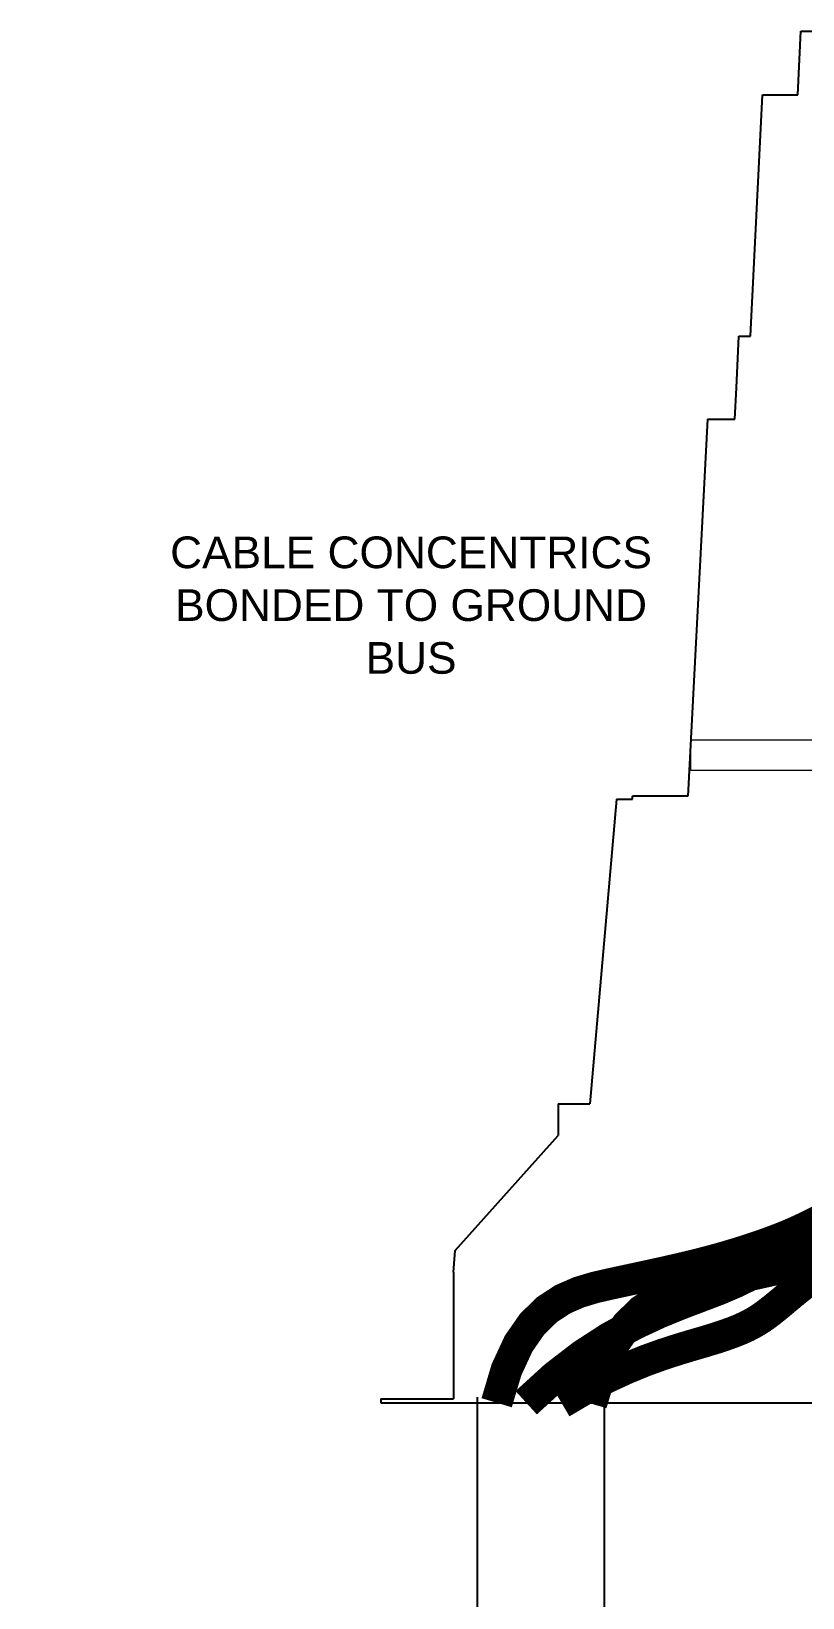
# Model space of a CAD drawing. Header units: feet. Extents: x -208 to 2089, y -974 to 342.
# Drawn here: x 1507.1 to 1555.8, y -546.8 to -447.9 of the extents above; entities that cross this region are included whole.
import ezdxf
from ezdxf import colors
from ezdxf.entities.mleader import LeaderData, LeaderLine
from ezdxf.math import Vec2, Vec3

# ---------------------------------------------------------------- set-up
doc = ezdxf.new("R2010")
doc.units = ezdxf.units.FT
doc.header["$MEASUREMENT"] = 0
for name, color, linetype in [('CABLE', 2, 'Continuous'), ('EQUIPMENT', 6, 'Continuous'), ('TEXT', 1, 'Continuous')]:
    doc.layers.add(name, color=color, linetype=linetype)
doc.layers.add('CONDUIT', color=6, linetype='Continuous', lineweight=18)
doc.styles.add('NEI-A', font='arial.ttf', dxfattribs={"height": 0.1})

msp = doc.modelspace()

# ---------------------------------------------------------------- linework, layer by layer
at = {"layer": 'CABLE', "const_width": 2}
for points in [[(1557.03046, -522.93276), (1556.75189, -523.07069), (1556.46961, -523.2111), (1556.17813, -523.35466), (1555.87191, -523.50205), (1555.54547, -523.65395), (1555.19328, -523.81104), (1554.80984, -523.974), (1554.38962, -524.14351), (1553.92868, -524.31984), (1553.4292, -524.50164), (1552.89493, -524.68714), (1552.32962, -524.87457), (1551.73701, -525.06217), (1551.12084, -525.24817), (1550.48486, -525.4308), (1549.83281, -525.60831), (1549.16681, -525.77966), (1548.48246, -525.94682), (1547.77373, -526.1125), (1547.03459, -526.2794), (1546.25901, -526.45021), (1545.44096, -526.62766), (1544.57441, -526.81443), (1543.65334, -527.01324), (1542.67732, -527.23686), (1541.66834, -527.53837), (1540.65402, -527.9809), (1539.66195, -528.6276), (1538.71973, -529.54161), (1537.85498, -530.78607), (1537.09528, -532.42413), (1536.46825, -534.51894)], [(1556.87349, -523.31762), (1556.38175, -523.69403), (1555.89208, -524.07863), (1555.40491, -524.46932), (1554.90457, -524.86549), (1554.37141, -525.26694), (1553.78575, -525.67345), (1553.12793, -526.0848), (1552.37829, -526.50078), (1551.51715, -526.92117), (1550.52486, -527.34575), (1549.38727, -527.78145), (1548.11233, -528.2637), (1546.71354, -528.83508), (1545.20438, -529.53815), (1543.59832, -530.41551), (1541.90885, -531.50971), (1540.14945, -532.86332), (1538.33361, -534.51894)], [(1557.09911, -525.3085), (1556.46313, -525.49113), (1555.81108, -525.66864), (1555.14508, -525.83999), (1554.46073, -526.00716), (1553.752, -526.17284), (1553.01286, -526.33973), (1552.23728, -526.51055), (1551.41923, -526.68799), (1550.55268, -526.87476), (1549.63161, -527.07357), (1548.65559, -527.2972), (1547.64661, -527.5987), (1546.63229, -528.04123), (1545.64022, -528.68793), (1544.698, -529.60194), (1543.83325, -530.84641), (1543.07355, -532.48447), (1542.44652, -534.57927)], [(1557.04104, -526.18097), (1556.69352, -526.42071), (1556.35511, -526.66215), (1556.02647, -526.90457), (1555.70827, -527.14724), (1555.40116, -527.38943), (1555.10531, -527.6303), (1554.81884, -527.86869), (1554.53935, -528.10329), (1554.26448, -528.33282), (1553.99184, -528.55601), (1553.71903, -528.77158), (1553.44369, -528.97823), (1553.16342, -529.1747), (1552.8742, -529.36051), (1552.56541, -529.53857), (1552.22481, -529.71259), (1551.84013, -529.88628), (1551.39912, -530.06335), (1550.88953, -530.24753), (1550.2991, -530.44253), (1549.61558, -530.65207), (1548.82911, -530.88224), (1547.93948, -531.14869), (1546.94889, -531.46945), (1545.85951, -531.86255), (1544.67356, -532.34602), (1543.3932, -532.93789), (1542.02064, -533.65618), (1540.55806, -534.51894)]]:
    msp.add_lwpolyline(points, dxfattribs=at)
at = {"layer": 'CONDUIT'}
msp.add_lwpolyline([(1548.72991, -492.65365), (1653.30236, -492.65365), (1653.30236, -494.59063), (1548.72991, -494.59063)], close=True, dxfattribs=at)
at = {"layer": 'EQUIPMENT'}
for p, q in [((1555.48987, -451.90644), (1555.67663, -447.89306)), ((1555.67663, -447.89306), (1557.09992, -447.89306)), ((1552.503, -467.14375), (1553.24979, -451.90672)), ((1553.24979, -451.90672), (1555.48987, -451.90644)), ((1551.61649, -470.41063), (1551.75649, -467.14375)), ((1551.75649, -467.14375), (1552.503, -467.14375)), ((1551.51419, -472.39349), (1551.61649, -470.41063)), ((1549.7729, -472.39394), (1548.53638, -496.20745)), ((1549.7729, -472.39394), (1551.51419, -472.39349)), ((1544.03638, -496.39394), (1542.34888, -515.64394)), ((1544.03638, -496.39394), (1545.03638, -496.39394)), ((1548.53638, -496.20745), (1545.03638, -496.20745)), ((1545.03638, -496.39394), (1545.03638, -496.20745)), ((1540.34888, -515.64394), (1542.34888, -515.64394)), ((1540.34888, -515.64394), (1540.34888, -517.64394)), ((1533.84888, -524.91013), (1540.34888, -517.64394)), ((1533.74906, -526.26894), (1533.84888, -524.91013)), ((1533.75052, -526.26894), (1533.74979, -534.26894)), ((1529.16138, -534.26894), (1533.16138, -534.26894)), ((1529.16138, -534.26894), (1529.16138, -534.51894)), ((1529.16138, -534.26894), (1533.74979, -534.26894)), ((1529.16138, -534.51894), (1672.91138, -534.51894))]:
    msp.add_line(p, q, dxfattribs=at)
for points in [[(1522.51007, -567.63833), (1530.63617, -559.86041, 0.20460743), (1535.26426, -549.0242), (1535.26426, -534.16902)], [(1543.26426, -534.16902), (1543.26426, -552.44096, -0.20460743), (1538.63617, -563.27717), (1528.03964, -573.41967)]]:
    msp.add_lwpolyline(points, format="xyb", dxfattribs=at)

# ---------------------------------------------------------------- texts
at = {"layer": 'TEXT', "insert": (1531.06585, -479.80319), "char_height": 2, "attachment_point": 2, "style": 'NEI-A'}
msp.add_mtext_dynamic_manual_height_columns('CABLE CONCENTRICS BONDED TO GROUND BUS', width=31.334284, gutter_width=1, heights=[0], dxfattribs=at)

# ---------------------------------------------------------------- leaders
at = {"layer": 'TEXT'}
ml = msp.add_multileader_mtext('Standard', dxfattribs=at)
ml.set_content('7#8 COPPER CLAD STEEL STRANDED GROUND RING', color=256, style='NEI-A')
ml.set_leader_properties()
ml.build(insert=Vec2(0, 0))
ml.multileader.update_dxf_attribs({"dogleg_length": 0.0625, "arrow_head_size": 2.14436, "scale": 20})
ctx = ml.context
ctx.base_point, ctx.scale, ctx.char_height, ctx.arrow_head_size, ctx.landing_gap_size, ctx.plane_origin = Vec3(1079.78061, -491.31979), 20, 2, 2.14436, 1.28662, Vec3(1032.74096, -533.77717)
notes = []
notes.append((ctx, [(0, (1, 1, 0), (1078.70843, -491.31979), (1, 0), 1.07218, [(0, [(1072.34055, -502.99793)], 0, [])])]))
ctx.mtext.insert, ctx.mtext.width, ctx.mtext.defined_height, ctx.mtext.line_spacing_factor, ctx.mtext.flow_direction = Vec3(1081.06723, -490.30274), 25.6320738, 4.77359, 0.9, 5
for ctx, leaders in notes:
    for number, flags, end, landing, length, lines in leaders:
        leader = LeaderData()
        leader.index, (leader.has_last_leader_line, leader.has_dogleg_vector, leader.attachment_direction) = number, flags
        leader.last_leader_point, leader.dogleg_vector, leader.dogleg_length = Vec3(end), Vec3(landing), length
        for number, points, colour, breaks in lines:
            line = LeaderLine()
            line.index, line.vertices, line.color, line.breaks = number, Vec3.list(points), colors.encode_raw_color(colour), breaks
            leader.lines.append(line)
        ctx.leaders.append(leader)

doc.saveas('drawing.dxf')
